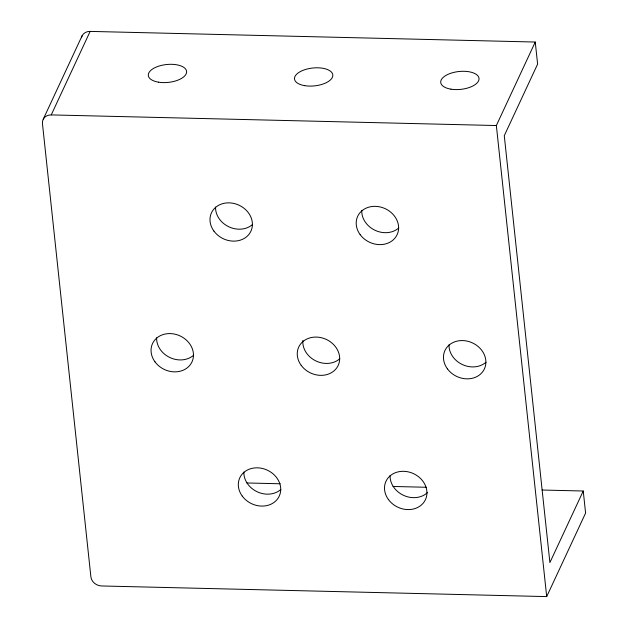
<?xml version="1.0" encoding="UTF-8"?>
<svg xmlns="http://www.w3.org/2000/svg" width="628" height="628" viewBox="0 0 628 628"><rect width="100%" height="100%" fill="white"/><g stroke="black" fill="none" stroke-linecap="round" stroke-linejoin="round"><path stroke-width="0.94" d="M43.277 119.124L82.174 35.615M583.239 491.01L585.594 513.092L546.698 596.6L101.587 585.963A10.04 8.549 25 0 1 90.895 576.897L42.445 123.504A10.04 8.549 25 0 1 51.245 114.908L90.142 31.4L535.252 42.037L537.615 64.119L504.276 135.695L549.893 562.586L583.239 491.01L542.05 490.028M546.698 596.6L496.356 125.537L535.252 42.037M51.245 114.908L496.356 125.537M246.883 482.979L280.229 483.772M392.995 486.465L426.341 487.265M81.428 37.719A10.04 8.549 25 0 1 90.142 31.4M486.009 362.23A21.76 18.526 25 0 1 462.294 364.523A21.76 18.526 25 0 1 449.02 344.788M339.803 358.737A21.76 18.526 25 0 1 315.656 360.825A21.76 18.526 25 0 1 302.869 340.462M193.597 355.244A21.76 18.526 25 0 1 169.882 357.536A21.76 18.526 25 0 1 156.615 337.801M252.542 224.502A21.76 18.526 25 0 1 228.828 226.802A21.76 18.526 25 0 1 215.561 207.059M398.749 227.995A21.76 18.526 25 0 1 375.034 230.295A21.76 18.526 25 0 1 361.759 210.553M427.66 492.407A21.76 18.526 25 0 1 403.78 495.461A21.76 18.526 25 0 1 390.082 475.522M280.857 489.471A21.76 18.526 25 0 1 257.142 491.771A21.76 18.526 25 0 1 243.876 472.028M158.515 82.174A19.248 8.973 -6.1 0 0 186.61 71.521A19.248 8.973 -6.1 0 0 157.267 66.67A19.248 8.973 -6.1 0 0 158.515 82.174M304.721 85.667A19.248 8.973 -6.1 0 0 332.816 75.015A19.248 8.973 -6.1 0 0 303.473 70.163A19.248 8.973 -6.1 0 0 304.721 85.667M450.928 89.16A19.248 8.973 -6.1 0 0 479.023 78.508A19.248 8.973 -6.1 0 0 449.679 73.657A19.248 8.973 -6.1 0 0 450.928 89.16M447.403 368.84A21.76 18.526 25 0 0 483.984 369.719A21.76 18.526 25 0 0 462.624 340.572A21.76 18.526 25 0 0 447.403 368.84M301.197 365.347A21.76 18.526 25 0 0 337.778 366.226A21.76 18.526 25 0 0 316.418 337.079A21.76 18.526 25 0 0 301.197 365.347M360.142 234.613A21.76 18.526 25 0 0 396.723 235.484A21.76 18.526 25 0 0 375.363 206.345A21.76 18.526 25 0 0 360.142 234.613M213.936 231.12A21.76 18.526 25 0 0 250.517 231.991A21.76 18.526 25 0 0 229.157 202.852A21.76 18.526 25 0 0 213.936 231.12M388.457 499.582A21.76 18.526 25 0 0 425.038 500.453A21.76 18.526 25 0 0 403.678 471.314A21.76 18.526 25 0 0 388.457 499.582M242.259 496.089A21.76 18.526 25 0 0 278.832 496.96A21.76 18.526 25 0 0 257.48 467.821A21.76 18.526 25 0 0 242.259 496.089M154.998 361.854A21.76 18.526 25 0 0 191.571 362.733A21.76 18.526 25 0 0 170.219 333.586A21.76 18.526 25 0 0 154.998 361.854"/></g></svg>
